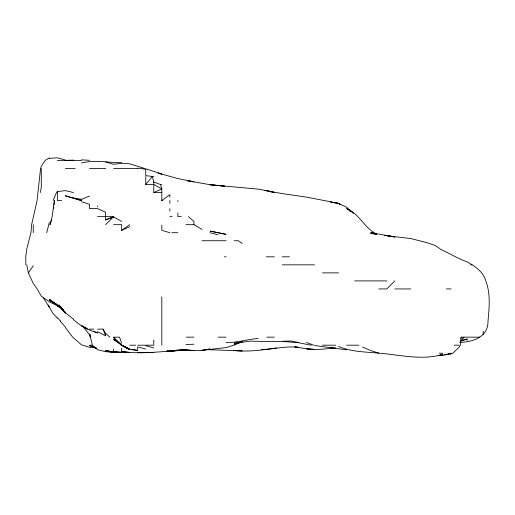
<?xml version="1.0" encoding="UTF-8"?>
<svg xmlns="http://www.w3.org/2000/svg" width="515" height="515" viewBox="0 0 515 515"><rect width="100%" height="100%" fill="white"/><g stroke="black" fill="none" stroke-linecap="round" stroke-linejoin="round"><path stroke-width="0.77" d="M53.669 208.594L53.805 207.139M54.004 204.944L54.41 200.56L52.137 216.635L50.039 224.669L51.654 219.551M479.69 337.151L461.215 337.151L460.301 345.185L459.09 347.252L452.814 353.219L448.134 353.811M40.357 192.526L41.297 187.312L41.297 168.424M46.736 232.703L49.331 222.396M460.745 338.535L461.215 337.151M53.161 200.56L56.45 192.526L57.365 191.625L65.399 190.621L73.439 192.526M459.824 342.385C473.131 341.992 488.284 337.106 488.008 321.083C489.256 307.719 490.698 293.743 485.8 280.907C483.315 271.675 474.952 266.287 467.124 261.845C457.79 258.556 449.376 253.251 440.396 249.254M63.39 309.644L57.365 306.019L61.749 307.925L49.331 301.822L41.297 296.196L37.138 288.941L33.263 283.45L28.389 272.873L33.263 265.772M460.069 342.127L463.964 337.151L462.882 338.136M162.933 200.56L161.813 200.56L161.813 188.87L153.779 184.492L145.745 184.492L152.35 176.458L153.779 176.458M394.818 280.907L386.784 288.941L378.75 288.941M105.575 224.669L113.609 216.635L97.541 216.635M161.813 200.56L169.847 194.683L169.847 197.2M113.609 224.669L121.643 224.669L121.643 230.379L129.677 224.669M49.331 157.97L45.185 160.39L41.297 166.326L40.576 168.424L37.067 200.56L31.634 224.669L30.932 232.703L26.844 248.771L25.75 256.805L25.872 264.839M121.643 230.379L129.677 226.69M153.779 182.02L153.779 192.526L161.813 188.87L160.429 184.492L153.779 182.02L152.35 176.458L145.745 175.641L145.745 169.223L137.711 168.128M73.439 197.947L81.473 199.344L89.507 195.996M81.473 201.68L89.507 204.301L89.507 208.594L97.541 208.594L105.575 212.219L105.575 219.911L113.609 216.635M105.575 219.911L113.609 216.976L121.643 221.379M460.552 341.123L467.124 339.044L467.124 340.505M451.056 353.219L443.022 355.453L438.201 355.524M462.013 340.383L467.124 339.044M276.491 347.921C262.521 350.078 248.269 351.99 234.125 350.528L242.159 350.844L204.397 349.582M81.473 163.017C94.657 159.65 108.259 162.682 121.643 162.721M172.042 350.721L173.504 350.457M172.042 350.76L174.231 350.406M440.1 354.816L443.022 354.378C422.036 360.629 400.007 354.848 378.75 353.135L370.71 350.56L362.676 347.059M258.227 338.484C247.425 339.237 237.035 342.823 226.091 342.52M180.295 350.252L185.921 349.968L171.456 350.876L179.342 350.477M444.484 354.719L451.056 354.095M180.804 350.355L185.921 349.917L193.955 350.49C169.866 349.389 145.694 355.331 121.643 351.449L129.677 352.434L121.643 352.563L113.609 351.648L121.643 352.286L113.609 352.273L105.575 350.393L113.609 352.131L105.575 351.5L112.148 351.899M335.651 347.895C325.937 348.719 316.171 350.406 306.438 348.752L313.738 349.376L306.438 348.842L294.747 346.801L298.404 347.387C285.992 345.758 273.793 349.318 261.446 349.576M185.921 349.968L166.635 351.198M176.426 350.149L177.887 350.039M172.042 350.844L177.887 350.445M49.331 158.317L57.365 157.828L65.399 160.043M185.921 344.599L193.955 344.194M169.847 350.998L177.887 350.625M65.399 160.371L73.439 160.114M333.752 347.734L330.54 347.792L333.752 347.76M145.745 352.575L153.779 352.479L137.711 352.447M57.365 160.39L81.473 160.39M65.399 168.424L75.106 168.424M89.507 168.424L105.768 168.424M113.609 168.424L137.711 168.424M160.429 184.492L161.813 184.492M153.779 192.526L161.813 192.526M61.652 200.56L57.365 200.56L57.365 191.625M169.847 216.635L171.991 216.635M181.319 216.635L177.887 216.635L177.887 212.92M185.921 224.669L193.955 224.669L201.989 229.375M171.804 232.703L177.887 232.703M201.989 240.737L226.091 240.737M234.125 240.737L238.297 240.737L242.159 243.434M224.418 256.805L226.091 256.805M266.261 256.805L274.302 256.805M282.336 256.805L289.417 256.805M282.336 264.839L314.472 264.839M470.633 264.839L472.036 264.839M322.506 272.873L338.574 272.873M354.642 280.907L386.784 280.907M394.818 288.941L410.886 288.941M446.37 288.941L451.056 288.941M89.507 329.117L93.988 329.117M97.541 329.117L103.077 329.117L105.575 333.398L109.882 337.151M113.609 337.151L119.551 337.151L121.643 343.254M186.366 337.151L193.955 337.151M218.057 337.151L226.091 337.151M266.776 337.151L274.302 337.151M89.507 345.185L92.082 345.185M129.677 345.185L135.632 345.185M137.711 345.185L144.972 345.185M145.745 345.185L153.779 345.185L153.779 339.971M322.506 345.185L335.767 345.185M346.608 345.185L358.981 345.185M454.063 345.185L459.09 345.185M439.308 353.219L443.022 353.219M112 351.925L105.575 351.694L97.541 349.685L92.378 345.185L89.732 334.106M81.473 159.837L89.507 160.307M378.75 353.148C365.251 351.887 351.243 351.861 338.574 346.479M282.336 341.432L298.404 342.72L311.202 345.185M185.921 349.872L193.955 350.651L201.989 350.432L210.023 349.022L201.989 350.309L226.091 347.586L233.862 345.185L242.159 341.664L234.125 344.29L242.159 341.934L234.125 343.325L250.193 341.13L274.302 341.645L290.37 340.956L298.404 342.43M96.807 348.095L89.507 347.31L81.473 344.844L72.692 337.151L65.399 327.579M375.094 234.042L370.71 233.501L378.75 234.048L394.818 236.964L387.512 235.831L410.886 238.567L426.954 242.687L434.988 245.43L440.1 248.771M387.512 235.812L394.818 236.778M346.608 349.852L314.472 345.494M131.866 349.479L137.711 350.367L129.677 349.46L121.643 345.185L113.609 339.43L118.965 342.977M376.555 234.003L370.71 232.703L376.555 234.151M158.163 173.117L177.887 178.563L193.955 181.801L187.383 180.739L210.023 184.679L224.63 186.185L210.023 184.743L258.227 189.121L282.336 193.634L306.438 197.097L330.54 201.764L338.574 203.431L346.608 207.255L353.445 213.422M158.163 173.137L161.813 174.051L145.745 168.811M210.023 232.703L218.057 234.84M145.745 349.054L137.711 346.872L137.711 349.582M376.562 234.1L371.457 232.703L375.834 234.003M145.745 345.694L153.779 347.96M105.575 161.935L113.609 164.311L121.643 163.229L129.677 163.828L144.541 168.424M169.847 232.703L161.813 230.327L161.813 225.081M95.346 347.483L89.507 345.642L96.807 348.41M306.438 342.475L313.712 345.185M376.587 233.939C364.485 228.377 359.412 213.667 346.608 208.594L350.934 211.774M93.885 331.364L97.541 332.954C88.709 330.179 80.16 325.95 73.439 319.493M86.578 328.119L81.473 325.789L87.286 329.117L85.541 327.817M121.643 345.185L129.677 349.144L121.643 345.327L113.609 337.537L121.643 345.185L129.677 349.769L124.25 346.434M97.541 331.621L105.575 335.819L105.575 333.398M56.695 304.378L49.331 300.316L57.365 305.009L49.331 299.324L60.712 307.391M340.582 204.719L338.574 203.431L330.54 202.073L338.574 203.322L340.582 204.642M59.174 305.884L57.931 305.009L63.1 309.753M61.073 307.706L62.309 308.601M65.746 313.049L73.439 319.113M188.348 216.635L193.955 221.405L193.955 224.669M58.517 306.071L65.399 312.438L62.09 309.013M57.365 317.877L60.667 321.083M57.365 318.058L52.672 313.049L48.185 305.009L49.331 307.185L43.241 297.644M61.684 307.867L59.025 305.009L65.193 313.049M61.813 309.026L65.399 313.049M61.884 309.026L64.896 312.47M60.197 321.083L65.399 327.102M82.471 326.021L89.507 334.653L90.312 337.151L89.771 334.106M103.077 329.117L105.575 335.819M26.799 264.839L28.389 272.873M483.199 331.119L483.199 334.66M177.887 200.56L177.887 201.719M169.847 200.56L169.847 203.406M169.847 208.594L169.847 211.008M161.813 296.975L161.813 345.185M145.745 176.458L145.745 184.492M121.643 348.237L121.643 352.44M113.609 349.144L113.609 352.228M97.541 205.994L97.541 206.876M81.473 199.344L81.473 200.296M33.263 224.669L33.263 232.703M168.392 350.985L166.931 351.101L168.392 350.966M183.507 349.93L177.887 350.187L183.507 349.943M266.261 190.46L264.659 190.395L274.302 192.526L266.261 190.46M386.05 235.625L384.589 235.439L386.05 235.632M218.057 232.709L210.023 231.106L226.091 234.357L218.057 232.709M81.473 200.56L65.399 195.809L81.473 200.56"/></g></svg>
